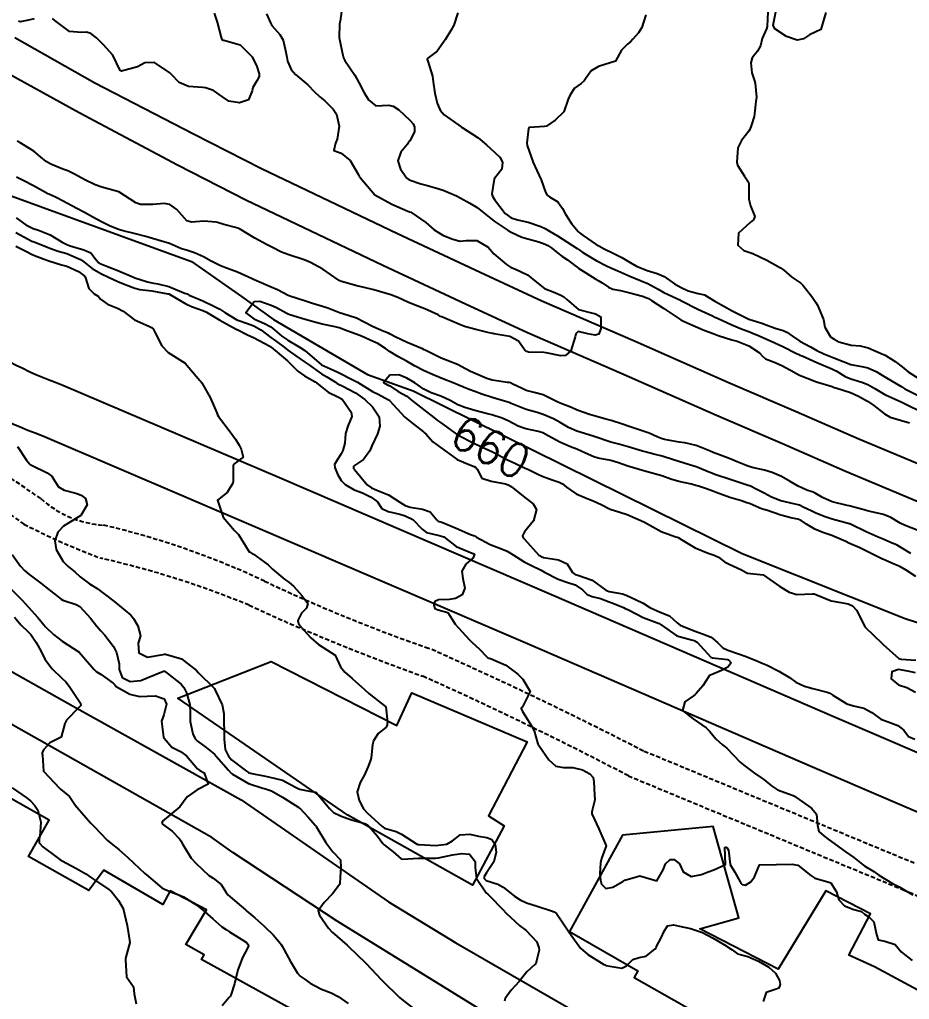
# Model space of a CAD drawing. Header units: metres. Extents: x 292545 to 299085, y 7450245 to 7463078.
# Drawn here: x 296116.2 to 296220.5, y 7461613.7 to 7461728.5 of the extents above; entities that cross this region are included whole.
import ezdxf
from ezdxf.enums import TextEntityAlignment as Align

# ---------------------------------------------------------------- set-up
doc = ezdxf.new("R2010")
doc.units = ezdxf.units.M
doc.linetypes.add('DASHED', pattern=[0.75, 0.5, -0.25])
for name, color, linetype in [('Cotas', 45, 'Continuous'), ('Curvas de Nivel 1m', 11, 'Continuous'), ('Curvas de Nivel 5m', 15, 'Continuous'), ('Edificações', 30, 'Continuous'), ('Hidrografia', 140, 'Continuous'), ('Linha Férrea', 20, 'Continuous'), ('Vias Primárias', 230, 'Continuous'), ('Vias Secundárias', 230, 'DASHED')]:
    doc.layers.add(name, color=color, linetype=linetype)
doc.styles.add('Style-STANDARD', font='STANDARD.shx')

msp = doc.modelspace()

# ---------------------------------------------------------------- linework, layer by layer
at = {"layer": 'Curvas de Nivel 1m', "flags": 128}
for points, elevation in [([(296154.02, 7461730.04), (296153.78, 7461728.36), (296153.72, 7461728.04), (296153.67, 7461726.45), (296153.74, 7461726.04), (296154.05, 7461724.51), (296154.16, 7461724.04), (296154.34, 7461723.74), (296155.51, 7461722.03), (296156.01, 7461721.1), (296156.56, 7461720.01), (296157.11, 7461719.13), (296157.98, 7461718.44), (296159.46, 7461718.49), (296159.98, 7461718.4), (296160.65, 7461717.96), (296161.96, 7461716.75), (296162.32, 7461716.3), (296162.49, 7461715.94), (296162.51, 7461715.38), (296161.93, 7461714.32), (296161.77, 7461714.1), (296161.66, 7461713.95), (296160.89, 7461712.98), (296160.53, 7461711.96), (296160.85, 7461711), (296161.61, 7461709.95), (296161.87, 7461709.76), (296163.23, 7461709.29), (296163.86, 7461709.11), (296164.94, 7461708.83), (296165.86, 7461708.55), (296167.42, 7461707.88), (296167.85, 7461707.65), (296168.99, 7461707.01), (296169.84, 7461706.49), (296170.64, 7461705.84), (296171.82, 7461704.9), (296173.45, 7461703.81), (296173.8, 7461703.6), (296175.05, 7461703.05), (296175.79, 7461702.83), (296177.07, 7461702.48), (296177.79, 7461702.22), (296178.1, 7461702.06), (296178.57, 7461701.75), (296179.23, 7461701.19), (296179.77, 7461700.81), (296180.41, 7461700.37), (296181.27, 7461699.72), (296181.54, 7461699.5), (296181.75, 7461699.36), (296182.58, 7461698.87), (296183.74, 7461698.09), (296184, 7461697.95), (296184.47, 7461697.68), (296185.22, 7461697.16), (296185.73, 7461696.95), (296186.61, 7461696.77), (296187.72, 7461696.51), (296189.22, 7461696.12), (296189.72, 7461695.93), (296189.92, 7461695.83), (296190.27, 7461695.61), (296191.7, 7461694.66), (296193.33, 7461693.57), (296193.68, 7461693.35), (296194.09, 7461693.15), (296195.67, 7461692.45), (296196.3, 7461692.17), (296197.66, 7461691.65), (296198.06, 7461691.52), (296199.66, 7461691.01), (296200.31, 7461690.84), (296201.65, 7461690.3), (296202.92, 7461689.46), (296203.27, 7461689.1), (296203.63, 7461688.77), (296204.73, 7461688.34), (296205.62, 7461687.95), (296205.96, 7461687.77), (296206.63, 7461687.41), (296207.25, 7461687.05), (296207.61, 7461686.87), (296208.5, 7461686.49), (296209.6, 7461686.09), (296211.42, 7461685.53), (296211.59, 7461685.44), (296211.65, 7461685.42), (296211.87, 7461685.36), (296213.59, 7461684.81), (296214.49, 7461684.41), (296215.57, 7461683.8), (296216.3, 7461683.3), (296217.55, 7461682.31), (296218.22, 7461681.95), (296219.55, 7461681.54), (296220.48, 7461681.25)], 662), ([(296203.88, 7461729.45), (296203.82, 7461727.73), (296203.75, 7461727.45), (296203.22, 7461726.32), (296203.02, 7461725.46), (296202.68, 7461724.84), (296202.05, 7461724.06), (296201.88, 7461723.47), (296202.03, 7461722.28), (296202.28, 7461721.47), (296202.4, 7461721.07), (296202.55, 7461719.46), (296202.5, 7461718.95), (296202.34, 7461717.47), (296202.28, 7461717.16), (296201.95, 7461716.07), (296201.78, 7461715.64), (296201.67, 7461715.47), (296200.81, 7461714.37), (296200.39, 7461713.49), (296200.24, 7461711.83), (296200.35, 7461711.49), (296201.17, 7461710.2), (296201.63, 7461709.47), (296201.67, 7461709.27), (296201.67, 7461707.47), (296201.84, 7461706.69), (296202.36, 7461705.46), (296202.2, 7461705.08), (296201.82, 7461704.76), (296200.47, 7461703.49), (296200.37, 7461702.08), (296201.07, 7461701.48), (296201.78, 7461701.25), (296202.12, 7461701.12), (296203.77, 7461700.32), (296205.39, 7461699.43), (296205.75, 7461699.15), (296206.68, 7461698.35), (296207.74, 7461697.64), (296207.99, 7461697.4), (296209.03, 7461696.08), (296209.51, 7461695.38), (296209.71, 7461695.05), (296210.4, 7461693.37), (296210.58, 7461692.47), (296211.24, 7461691.36), (296211.66, 7461691.06), (296212.22, 7461690.78), (296213.65, 7461690.37), (296214.69, 7461690.28), (296215.64, 7461690.06), (296217.44, 7461689.29), (296217.63, 7461689.19), (296218.81, 7461688.46), (296219.62, 7461687.83), (296220.32, 7461687.25), (296221.6, 7461686.43)], 659), ([(296210.7, 7461729.37), (296210.09, 7461727.38), (296208.75, 7461726.73), (296208.08, 7461726.29), (296207.34, 7461726.14), (296206.08, 7461726.56), (296204.72, 7461727.44), (296204.53, 7461727.87), (296204.83, 7461729.44)], 659), ([(296145.17, 7461729.21), (296145.64, 7461728.14), (296145.78, 7461727.83), (296146.09, 7461727.48), (296146.73, 7461726.78), (296147.09, 7461726.12), (296147.44, 7461724.73), (296147.53, 7461724.12), (296147.61, 7461723.68), (296148.03, 7461722.67), (296148.56, 7461722.1), (296150, 7461720.89), (296150.79, 7461720.08), (296151.4, 7461719.48), (296151.98, 7461719), (296152.95, 7461718.05), (296153.35, 7461717.43), (296153.68, 7461716.04), (296153.45, 7461714.53), (296153.24, 7461714.05), (296153.05, 7461713.19), (296153.91, 7461712.86), (296154.96, 7461712.03), (296155.89, 7461710.42), (296156.03, 7461710.16), (296156.13, 7461710.02), (296157.85, 7461707.99), (296159.84, 7461706.88), (296161.71, 7461706.08), (296161.83, 7461706.03), (296161.89, 7461706.01), (296162.06, 7461705.95), (296163.82, 7461704.74), (296164.8, 7461703.91), (296165.8, 7461703.25), (296166.86, 7461702.82), (296167.79, 7461702.58), (296168.56, 7461702.64), (296169.79, 7461702.63), (296171.11, 7461701.84), (296171.78, 7461701.09), (296173.28, 7461699.81), (296173.76, 7461699.53), (296174.23, 7461699.33), (296175.75, 7461698.6), (296176.79, 7461697.77), (296177.73, 7461697.02), (296178.93, 7461696.53), (296179.72, 7461696.2), (296180, 7461696.02), (296180.34, 7461695.73), (296181.7, 7461694.57), (296183.22, 7461694.16), (296183.69, 7461694.04), (296184.31, 7461693.68), (296184.33, 7461692.34), (296184.08, 7461691.68), (296183.66, 7461691.55), (296182.8, 7461691.7), (296181.67, 7461691.96), (296181.4, 7461691.71), (296181.3, 7461691.36), (296180.81, 7461689.72), (296180.18, 7461689.18), (296179.63, 7461689.11), (296177.92, 7461689.47), (296177.64, 7461689.51), (296175.86, 7461689.56), (296175.64, 7461689.62), (296175.41, 7461689.78), (296174.69, 7461690.83), (296173.66, 7461691.37), (296171.77, 7461691.72), (296171.66, 7461691.74), (296171.24, 7461691.83), (296169.67, 7461692.21), (296168.37, 7461692.57), (296167.67, 7461692.82), (296166.04, 7461693.53), (296165.68, 7461693.68), (296165.53, 7461693.75), (296165.28, 7461693.91), (296163.69, 7461694.65), (296162.59, 7461695.05), (296161.7, 7461695.42), (296160.54, 7461695.96), (296159.72, 7461696.28), (296158.4, 7461696.67), (296157.72, 7461696.87), (296156.6, 7461697.13), (296155.73, 7461697.32), (296153.93, 7461697.84), (296153.73, 7461697.93), (296153.66, 7461697.97), (296153.54, 7461698.04), (296151.75, 7461699.27), (296150.3, 7461700.08), (296149.76, 7461700.29), (296149.45, 7461700.41), (296147.77, 7461700.97), (296146.91, 7461701.26), (296145.78, 7461701.84), (296145.24, 7461702.15), (296143.79, 7461702.91), (296141.99, 7461704), (296141.81, 7461704.1), (296141.52, 7461704.18), (296140.14, 7461704.53), (296139.82, 7461704.63), (296139.24, 7461704.79), (296137.82, 7461704.92), (296136.35, 7461704.78), (296135.82, 7461704.96), (296134.65, 7461706.27), (296133.84, 7461706.85), (296133.16, 7461706.96), (296131.84, 7461706.86), (296130.38, 7461706.86), (296129.84, 7461707.04), (296127.85, 7461708.35), (296125.86, 7461708.88), (296125.07, 7461709.18), (296123.87, 7461709.74), (296122.65, 7461710.41), (296121.89, 7461710.81), (296121.31, 7461711), (296119.89, 7461711.57), (296119.36, 7461711.91), (296118.69, 7461712.46), (296117.91, 7461713.1), (296116.37, 7461714.04), (296115.93, 7461714.29)], 663), ([(296117.95, 7461728.61), (296117.29, 7461728.48), (296116.3, 7461728.28), (296116.09, 7461728.33)], 664), ([(296139.04, 7461729.28), (296139.37, 7461728.22), (296139.84, 7461726.45), (296139.94, 7461726.21), (296140.07, 7461726.13), (296140.17, 7461726.11), (296142.06, 7461725.57), (296143.46, 7461724.17), (296144.03, 7461723.03), (296144.29, 7461722.16), (296144.29, 7461721.88), (296144.01, 7461721.35), (296143.57, 7461720.59), (296143.46, 7461720.17), (296143.04, 7461719.11), (296141.98, 7461718.77), (296140.75, 7461718.97), (296139.99, 7461719.47), (296138.96, 7461720.22), (296138.01, 7461720.53), (296137.67, 7461720.57), (296136.01, 7461720.7), (296134.92, 7461721.17), (296134.02, 7461722.08), (296133.83, 7461722.28), (296132.03, 7461723.5), (296130.89, 7461723.46), (296130.03, 7461722.99), (296128.15, 7461722.47), (296128.03, 7461722.58), (296127.14, 7461724.36), (296126.06, 7461725.59), (296125.24, 7461726.38), (296124.59, 7461726.9), (296124.08, 7461727.06), (296123.47, 7461727.02), (296122.08, 7461727.14), (296120.35, 7461728.44), (296120.1, 7461728.65)], 664), ([(296167.57, 7461729.34), (296167.1, 7461727.88), (296166.74, 7461727.24), (296166.07, 7461726.18), (296165.96, 7461726), (296165.91, 7461725.9), (296165.14, 7461724.83), (296164.04, 7461724.01), (296163.98, 7461723.92), (296163.98, 7461723.86), (296164.04, 7461723.68), (296164.61, 7461721.91), (296164.69, 7461721.24), (296164.86, 7461719.91), (296165.14, 7461718.75), (296165.52, 7461717.9), (296165.97, 7461717.36), (296167.7, 7461716.14), (296167.95, 7461715.98), (296168.01, 7461715.94), (296168.09, 7461715.88), (296169.94, 7461714.68), (296170.94, 7461713.84), (296171.91, 7461712.97), (296172.5, 7461712.42), (296172.8, 7461711.82), (296172.71, 7461711), (296171.87, 7461709.9), (296171.84, 7461709.87), (296171.82, 7461709.83), (296171.57, 7461708.12), (296171.62, 7461707.83), (296171.85, 7461707.43), (296173.12, 7461705.82), (296173.83, 7461705.31), (296174.56, 7461705.06), (296175.82, 7461704.77), (296177.28, 7461704.29), (296177.81, 7461704.05), (296178.3, 7461703.75), (296179.23, 7461703.17), (296179.79, 7461702.84), (296181.55, 7461701.71), (296181.68, 7461701.61), (296181.78, 7461701.55), (296182.23, 7461701.25), (296183.76, 7461700.29), (296184.99, 7461699.67), (296185.51, 7461699.43), (296185.75, 7461699.33), (296186.3, 7461699.1), (296187.74, 7461698.46), (296189.71, 7461697.64), (296189.73, 7461697.63), (296189.76, 7461697.62), (296191.05, 7461696.92), (296191.72, 7461696.56), (296193.65, 7461695.63), (296193.71, 7461695.6), (296193.78, 7461695.57), (296195.7, 7461694.6), (296197.41, 7461693.8), (296197.69, 7461693.67), (296198.01, 7461693.52), (296199.68, 7461692.77), (296200.9, 7461692.26), (296201.67, 7461691.96), (296202.02, 7461691.83), (296202.89, 7461691.46), (296203.66, 7461691.1), (296204.26, 7461690.84), (296205.64, 7461690.21), (296207.26, 7461689.41), (296207.5, 7461689.27), (296207.63, 7461689.21), (296207.92, 7461689.11), (296209.62, 7461688.33), (296211.39, 7461687.59), (296211.61, 7461687.5), (296211.71, 7461687.46), (296211.88, 7461687.36), (296212.95, 7461686.68), (296213.6, 7461686.41), (296214.9, 7461686.02), (296215.6, 7461685.76), (296216.41, 7461685.3), (296217.58, 7461684.59), (296218.81, 7461684.04), (296219.57, 7461683.7), (296220.45, 7461683.25), (296221.56, 7461682.71)], 661), ([(296221.39, 7461668.67), (296219.96, 7461669.25), (296219.41, 7461669.52), (296218.3, 7461670.16), (296217.42, 7461670.51), (296215.86, 7461670.86), (296215.42, 7461671.01), (296215.19, 7461671.08), (296214.13, 7461671.33), (296213.58, 7461671.49), (296213.42, 7461671.53), (296213.18, 7461671.59), (296211.43, 7461672.02), (296210.3, 7461672.51), (296209.44, 7461673.04), (296209.21, 7461673.15), (296208.46, 7461673.39), (296207.45, 7461673.83), (296206.5, 7461674.38), (296205.47, 7461674.96), (296204.4, 7461675.44), (296203.48, 7461675.73), (296202.05, 7461676.05), (296201.48, 7461676.21), (296200.28, 7461676.7), (296199.49, 7461677.03), (296198.22, 7461677.51), (296197.5, 7461677.79), (296197.04, 7461677.99), (296195.51, 7461678.6), (296194.17, 7461678.91), (296193.51, 7461679.02), (296191.78, 7461679.33), (296191.52, 7461679.4), (296190.93, 7461679.61), (296189.98, 7461680.06), (296189.53, 7461680.23), (296188.69, 7461680.47), (296187.54, 7461680.86), (296186.97, 7461681.08), (296185.54, 7461681.54), (296185.08, 7461681.67), (296183.55, 7461682.08), (296183.01, 7461682.23), (296181.55, 7461682.77), (296180.9, 7461683.06), (296179.57, 7461683.57), (296179.19, 7461683.74), (296177.58, 7461684.56), (296176.53, 7461684.82), (296175.59, 7461685.07), (296175.09, 7461685.28), (296174.02, 7461685.8), (296173.74, 7461685.96), (296173.59, 7461685.99), (296173.4, 7461686.01), (296171.6, 7461686.28), (296170.98, 7461686.46), (296169.6, 7461687.04), (296169.05, 7461687.3), (296167.95, 7461687.87), (296167.62, 7461688.05), (296167.33, 7461688.17), (296165.63, 7461688.86), (296163.81, 7461689.75), (296163.64, 7461689.84), (296163.42, 7461689.93), (296161.65, 7461690.67), (296160.31, 7461691.31), (296159.66, 7461691.68), (296159.46, 7461691.78), (296158.9, 7461691.98), (296157.67, 7461692.51), (296156.61, 7461693.08), (296155.69, 7461693.52), (296154.1, 7461694.04), (296153.69, 7461694.17), (296152.34, 7461694.7), (296151.7, 7461694.91), (296150.54, 7461695.25), (296149.71, 7461695.51), (296147.9, 7461696.11), (296147.71, 7461696.19), (296146.44, 7461696.85), (296145.72, 7461697.16), (296143.97, 7461697.92), (296143.73, 7461698.04), (296143.65, 7461698.08), (296143.48, 7461698.16), (296141.74, 7461698.93), (296140.59, 7461699.36), (296139.76, 7461699.68), (296138.68, 7461700.22), (296137.77, 7461700.72), (296136.71, 7461701.19), (296135.78, 7461701.5), (296135.2, 7461701.68), (296133.78, 7461702.28), (296131.79, 7461702.87), (296131.01, 7461703.09), (296129.8, 7461703.43), (296128.38, 7461703.76), (296127.81, 7461703.93), (296126.78, 7461704.36), (296125.82, 7461704.84), (296124.82, 7461705.38), (296123.83, 7461705.92), (296122.92, 7461706.41), (296121.84, 7461706.99), (296120.66, 7461707.62), (296119.85, 7461707.98), (296119.52, 7461708.12), (296118.92, 7461708.45), (296117.86, 7461709.06), (296116.72, 7461709.63), (296115.88, 7461710.06)], 662), ([(296115.82, 7461705.3), (296116.95, 7461704.48), (296117.81, 7461704.06), (296118.43, 7461703.84), (296119.8, 7461703.31), (296121.22, 7461702.43), (296121.59, 7461702.24), (296121.78, 7461702.17), (296122.17, 7461702.03), (296123.77, 7461701.53), (296124.56, 7461701.18), (296125.2, 7461700.38), (296125.47, 7461700.08), (296125.76, 7461699.92), (296126.51, 7461699.61), (296127.74, 7461699.12), (296129.59, 7461698.33), (296129.73, 7461698.27), (296131.21, 7461697.79), (296131.73, 7461697.69), (296132.44, 7461697.58), (296133.72, 7461697.25), (296135.47, 7461696.51), (296135.71, 7461696.43), (296135.85, 7461696.39), (296136.1, 7461696.25), (296137.22, 7461695.75), (296137.71, 7461695.55), (296138.92, 7461695), (296139.7, 7461694.59), (296140.27, 7461694.2), (296141.68, 7461693.36), (296142.92, 7461692.93), (296143.67, 7461692.65), (296144.5, 7461692.15), (296145.65, 7461691.28), (296146.31, 7461690.79), (296147.21, 7461690.12), (296147.64, 7461689.8), (296148.59, 7461689.14), (296149.62, 7461688.43), (296150.08, 7461688.09), (296151.6, 7461687.03), (296152.21, 7461686.67), (296153.22, 7461686.05), (296153.44, 7461685.89), (296153.59, 7461685.81), (296154.01, 7461685.62), (296155.58, 7461684.77), (296156.66, 7461684.01), (296157.56, 7461683.14), (296158.34, 7461681.99), (296158.43, 7461680.88), (296158.16, 7461679.99), (296157.51, 7461678.56), (296157.33, 7461678.18), (296157.25, 7461678), (296156.53, 7461676.97), (296155.48, 7461676.25), (296155.36, 7461676.14), (296155.33, 7461676.02), (296155.36, 7461675.91), (296155.47, 7461675.78), (296156.95, 7461674.01), (296157.45, 7461673.64), (296158.07, 7461673.36), (296159.44, 7461672.82), (296160.77, 7461671.96), (296161.42, 7461671.58), (296161.97, 7461671.39), (296163.42, 7461671.15), (296164.33, 7461670.83), (296165.13, 7461669.9), (296165.25, 7461669.76), (296165.4, 7461669.7), (296165.68, 7461669.62), (296167.39, 7461668.93), (296169.07, 7461668.18), (296169.39, 7461668.08), (296169.54, 7461668.01), (296169.75, 7461667.85), (296171.37, 7461667), (296172.68, 7461666.5), (296173.36, 7461666.24), (296174.06, 7461665.8), (296175.34, 7461664.97), (296176.13, 7461664.57), (296177.34, 7461663.98), (296177.73, 7461663.76), (296179.32, 7461662.96), (296180.47, 7461662.57), (296181.31, 7461662.27), (296182.19, 7461661.71), (296182.73, 7461661.13), (296183.3, 7461660.92), (296184.29, 7461660.68), (296185.29, 7461660.29), (296185.74, 7461660.12), (296186.96, 7461659.64), (296187.16, 7461659.52), (296187.28, 7461659.47), (296187.58, 7461659.34), (296189.27, 7461658.44), (296191.14, 7461657.73), (296191.26, 7461657.68), (296191.32, 7461657.66), (296191.4, 7461657.6), (296193.24, 7461656.31), (296194.94, 7461655.85), (296195.24, 7461655.77), (296195.61, 7461655.55), (296197.22, 7461653.81), (296197.41, 7461653.72), (296199.21, 7461653.52), (296199.27, 7461653.5), (296199.58, 7461653.13), (296199.2, 7461652.63), (296198.45, 7461652.25), (296197.19, 7461651.71), (296197.07, 7461651.64), (296196.99, 7461651.53), (296196.28, 7461650.43), (296195.51, 7461649.55), (296195.33, 7461649.38), (296195.16, 7461649.27), (296194.15, 7461648.56), (296193.9, 7461647.56), (296195.13, 7461646.56), (296196.65, 7461645.53), (296197.11, 7461645.09), (296197.8, 7461644.22), (296198.56, 7461643.51), (296198.88, 7461643.29), (296199.09, 7461643.13), (296200.66, 7461641.48), (296201.07, 7461641.13), (296202.33, 7461640.2), (296203.05, 7461639.7), (296203.4, 7461639.45), (296204.31, 7461638.71), (296205.03, 7461638.25), (296206.84, 7461637.59), (296207.02, 7461637.5), (296207.17, 7461637.41), (296209, 7461636.11), (296209.6, 7461635.38), (296209.71, 7461634.11), (296209.87, 7461633.38), (296210.44, 7461632.84), (296210.96, 7461632.48), (296212.53, 7461631.34), (296212.95, 7461631.04), (296213.96, 7461630.31), (296214.93, 7461629.54), (296215.27, 7461629.31), (296216.3, 7461628.68), (296216.91, 7461628.26), (296218.49, 7461627.27), (296218.9, 7461627.07), (296219.29, 7461626.87), (296220.88, 7461625.93)], 662), ([(296115.8, 7461703.57), (296117.67, 7461702.58), (296117.78, 7461702.53), (296117.94, 7461702.47), (296119.78, 7461701.73), (296120.74, 7461701.4), (296121.77, 7461701.1), (296123.38, 7461700.4), (296123.76, 7461700.13), (296124.72, 7461699.35), (296125.74, 7461698.79), (296126.63, 7461698.36), (296127.73, 7461697.82), (296128.58, 7461697.48), (296129.72, 7461697.06), (296130.31, 7461696.91), (296131.72, 7461696.74), (296133.59, 7461696.4), (296133.71, 7461696.37), (296133.89, 7461696.28), (296135.7, 7461695.21), (296136.36, 7461694.91), (296137.69, 7461694.43), (296138.12, 7461694.23), (296139.68, 7461693.3), (296141.61, 7461692.24), (296141.66, 7461692.22), (296141.73, 7461692.19), (296143.02, 7461691.53), (296143.65, 7461691.26), (296145.53, 7461690.26), (296145.64, 7461690.17), (296145.66, 7461690.16), (296145.69, 7461690.14), (296147.62, 7461688.52), (296148.05, 7461688.11), (296148.82, 7461687.32), (296149.6, 7461686.79), (296150.84, 7461686.08), (296151.59, 7461685.47), (296152.37, 7461684.85), (296153.58, 7461684.29), (296154.01, 7461684.04), (296155.07, 7461682.5), (296155.16, 7461682.02), (296154.7, 7461680.86), (296154.43, 7461680.03), (296154.34, 7461678.87), (296154.11, 7461678.04), (296153.91, 7461677.63), (296153.49, 7461676.96), (296153.14, 7461676.39), (296153.15, 7461676.05), (296153.47, 7461675.26), (296153.91, 7461674.49), (296154.36, 7461674.04), (296155.44, 7461673.42), (296156.39, 7461673.06), (296157.43, 7461672.57), (296158.15, 7461671.99), (296158.66, 7461671.23), (296159.41, 7461670.87), (296160.78, 7461670.58), (296161.41, 7461670.36), (296162.29, 7461669.94), (296163.39, 7461668.81), (296163.9, 7461668.43), (296165.38, 7461668.06), (296165.95, 7461667.89), (296167.37, 7461666.79), (296169.24, 7461665.98), (296169.35, 7461665.94), (296169.53, 7461665.86), (296169.35, 7461665.46), (296168.5, 7461664.7), (296168.05, 7461663.87), (296168.15, 7461663.04), (296168.41, 7461661.87), (296168.08, 7461661.1), (296167.29, 7461660.68), (296166.6, 7461660.58), (296165.29, 7461660.53), (296164.87, 7461660.33), (296164.75, 7461659.91), (296164.88, 7461659.51), (296165.28, 7461659.34), (296166.4, 7461659.02), (296167.14, 7461657.88), (296167.26, 7461657.66), (296168.88, 7461655.86), (296169.23, 7461655.55), (296170.12, 7461654.74), (296170.95, 7461653.83), (296171.09, 7461653.71), (296171.21, 7461653.68), (296171.4, 7461653.64), (296173.2, 7461652.85), (296174.59, 7461651.8), (296175.18, 7461651.23), (296176.06, 7461649.78), (296175.14, 7461647.97), (296175.04, 7461647.89), (296174.98, 7461647.79), (296175.14, 7461647.43), (296176.21, 7461645.77), (296176.52, 7461645.18), (296176.9, 7461643.76), (296176.95, 7461643.63), (296177.09, 7461643.42), (296178.24, 7461641.75), (296179.06, 7461641.03), (296179.94, 7461640.85), (296181.06, 7461640.86), (296182.16, 7461640.6), (296183.05, 7461640.14), (296183.44, 7461639.69), (296183.52, 7461639.2), (296183.57, 7461637.68), (296183.61, 7461637.09), (296183.25, 7461635.69), (296183.26, 7461635.42), (296184.07, 7461633.68), (296184.95, 7461631.67), (296184.41, 7461630.19), (296184.3, 7461629.68), (296184.19, 7461628.4), (296184.27, 7461627.68), (296184.41, 7461627.19), (296184.89, 7461626.68), (296185.71, 7461626.84), (296186.9, 7461627.52), (296187.13, 7461627.65), (296188.91, 7461628.16), (296190.9, 7461627.6), (296191.62, 7461628.89), (296191.91, 7461629.59), (296192.43, 7461630.08), (296192.93, 7461630.08), (296193.52, 7461629.57), (296193.98, 7461628.63), (296194.91, 7461628.1), (296196.11, 7461628.34), (296196.91, 7461628.65), (296197.55, 7461628.89), (296198.92, 7461629.51), (296198.86, 7461631.51), (296198.95, 7461631.55), (296198.99, 7461631.55), (296199.09, 7461631.51), (296199.29, 7461631.16), (296199.46, 7461629.5), (296200.04, 7461628.62), (296200.63, 7461627.48), (296200.72, 7461627.3), (296200.9, 7461627.14), (296201.29, 7461627.08), (296201.9, 7461627.47), (296202.33, 7461628.05), (296202.92, 7461629.46), (296204.86, 7461629.49), (296204.92, 7461629.49), (296206.81, 7461629.52), (296206.92, 7461629.51), (296207.39, 7461629.41), (296208.91, 7461628.22), (296209.4, 7461627.88), (296210.9, 7461627.45), (296211.26, 7461627.36), (296211.94, 7461626.3), (296212.19, 7461625.35), (296212.87, 7461624.65), (296213.97, 7461624.22), (296214.86, 7461623.99), (296215.22, 7461623.68), (296215.75, 7461623.31), (296216.31, 7461622.76), (296216.6, 7461621.29), (296216.82, 7461620.68), (296217.58, 7461620.52), (296218.82, 7461620.14), (296219.49, 7461619.26), (296220.79, 7461618.25)], 663), ([(296115.78, 7461701.99), (296116.79, 7461701.46), (296117.77, 7461700.97), (296119.09, 7461700.46), (296119.76, 7461700.23), (296121.13, 7461699.8), (296121.75, 7461699.62), (296123.13, 7461699.02), (296123.74, 7461698.55), (296123.83, 7461698.49), (296123.92, 7461698.4), (296124.33, 7461697), (296124.97, 7461696.38), (296125.43, 7461696.1), (296125.71, 7461695.75), (296126.51, 7461695.18), (296127.7, 7461694.71), (296128.36, 7461694.34), (296129.68, 7461693.33), (296131.38, 7461692.59), (296131.67, 7461692.46), (296131.88, 7461692.3), (296132.13, 7461691.82), (296132.91, 7461690.29), (296133.64, 7461689.53), (296135.62, 7461688.26), (296137.33, 7461686.23), (296137.47, 7461686.11), (296137.59, 7461685.97), (296138.55, 7461684.22), (296139.32, 7461682.44), (296139.42, 7461682.21), (296139.54, 7461682.02), (296140.89, 7461680.2), (296141.51, 7461679.36), (296141.97, 7461678.65), (296142.18, 7461678.18), (296142.43, 7461677.24), (296141.48, 7461676.56), (296141.3, 7461676.37), (296141.26, 7461676.19), (296141.25, 7461674.39), (296141.21, 7461674.19), (296140.54, 7461673.1), (296139.43, 7461672.21), (296140.07, 7461670.2), (296141.39, 7461668.63), (296141.63, 7461668.43), (296141.86, 7461668.18), (296142.7, 7461666.84), (296143.12, 7461666.16), (296143.28, 7461666.09), (296143.35, 7461666.05), (296143.63, 7461665.88), (296145.34, 7461664.62), (296145.86, 7461664.13), (296147.32, 7461662.91), (296147.79, 7461662.59), (296148.37, 7461662.1), (296149.3, 7461661.04), (296150.01, 7461660.08), (296149.83, 7461659.53), (296149.27, 7461658.95), (296148.81, 7461658.1), (296148.89, 7461657.73), (296149.25, 7461657.27), (296150.34, 7461656.08), (296151.23, 7461655.29), (296153.21, 7461654.05), (296153.82, 7461652.66), (296154.32, 7461652.03), (296155.18, 7461651.29), (296156.63, 7461650.01), (296157.16, 7461649.53), (296159.14, 7461647.98), (296159.34, 7461646.19), (296159.31, 7461645.98), (296159.28, 7461645.82), (296159.12, 7461645.54), (296158.25, 7461644.85), (296157.7, 7461643.99), (296157.56, 7461643.53), (296157.4, 7461642), (296157.35, 7461641.71), (296157.06, 7461640.99), (296156.75, 7461640.3), (296156.63, 7461640.01), (296156.13, 7461639.11), (296155.78, 7461638.02), (296156.02, 7461637.02), (296156.52, 7461636.01), (296157, 7461635.52), (296158.66, 7461633.98), (296158.97, 7461633.77), (296160.35, 7461633.35), (296160.96, 7461633.07), (296162.72, 7461631.93), (296162.88, 7461631.86), (296162.95, 7461631.85), (296163.04, 7461631.84), (296164.95, 7461631.71), (296166.3, 7461631.89), (296166.96, 7461632.29), (296167.85, 7461632.99), (296168.96, 7461633.04), (296170, 7461632.82), (296170.96, 7461632.65), (296171.55, 7461632.42), (296171.93, 7461631.83), (296172.06, 7461630.94), (296171.78, 7461629.83), (296170.91, 7461628.53), (296170.66, 7461628.09), (296170.67, 7461627.84), (296170.9, 7461627.63), (296172.27, 7461627.19), (296172.89, 7461626.83), (296174.19, 7461625.8), (296174.88, 7461625.36), (296175.63, 7461625.02), (296176.87, 7461624.61), (296178.55, 7461624.05), (296178.86, 7461623.94), (296179.12, 7461623.74), (296179.8, 7461622.78), (296180.51, 7461621.72), (296180.83, 7461621.22), (296181.93, 7461619.71), (296182.8, 7461618.96), (296184.67, 7461617.78), (296184.78, 7461617.72), (296184.91, 7461617.67), (296186.78, 7461617.34), (296187.32, 7461617.64), (296188.08, 7461618.35), (296188.8, 7461618.59), (296189.64, 7461618.77), (296190.7, 7461619.6), (296190.75, 7461619.67), (296190.81, 7461619.8), (296191.44, 7461620.97), (296191.72, 7461621.59), (296192.12, 7461622.3), (296192.84, 7461622.42), (296193.53, 7461622.26), (296194.84, 7461622.01), (296196.25, 7461621.54), (296196.83, 7461621.23), (296197.48, 7461620.86), (296198.81, 7461620.1), (296199.7, 7461619.5), (296200.34, 7461619.03), (296200.8, 7461618.9), (296201.56, 7461618.71), (296202.79, 7461618.16), (296204.02, 7461617.45), (296204.78, 7461616.77), (296205.25, 7461615.91), (296205.32, 7461615.43), (296205.19, 7461615), (296204.75, 7461614.85), (296203.69, 7461614.51), (296203.34, 7461613.45)], 664), ([(296220.65, 7461665.95), (296219.37, 7461666.74), (296219.02, 7461666.92), (296218.19, 7461667.28), (296217.38, 7461667.62), (296216.81, 7461667.86), (296215.39, 7461668.51), (296213.66, 7461669.34), (296213.48, 7461669.42), (296213.4, 7461669.44), (296213.29, 7461669.46), (296211.41, 7461669.98), (296210.48, 7461670.3), (296209.42, 7461670.73), (296208.97, 7461670.94), (296208.03, 7461671.4), (296207.61, 7461671.6), (296207.43, 7461671.67), (296207.09, 7461671.75), (296205.43, 7461672.11), (296204.31, 7461672.56), (296203.44, 7461673.03), (296203.16, 7461673.17), (296202.59, 7461673.46), (296201.84, 7461673.85), (296201.46, 7461673.98), (296200.76, 7461674.19), (296199.46, 7461674.61), (296197.8, 7461675.18), (296197.47, 7461675.3), (296197.31, 7461675.36), (296196.88, 7461675.53), (296195.89, 7461675.96), (296195.48, 7461676.11), (296194.7, 7461676.34), (296193.48, 7461676.72), (296192.84, 7461676.93), (296191.49, 7461677.36), (296190.54, 7461677.61), (296189.5, 7461677.85), (296189.19, 7461677.93), (296187.51, 7461678.45), (296186.42, 7461678.75), (296185.51, 7461678.99), (296183.56, 7461679.66), (296183.52, 7461679.66), (296183.44, 7461679.69), (296181.53, 7461680.29), (296180.55, 7461680.74), (296179.54, 7461681.32), (296178.76, 7461681.75), (296177.55, 7461682.26), (296176.85, 7461682.47), (296175.56, 7461682.85), (296173.83, 7461683.55), (296173.57, 7461683.65), (296173.03, 7461683.82), (296171.58, 7461684.25), (296170.38, 7461684.64), (296169.58, 7461684.93), (296168.91, 7461685.18), (296167.59, 7461685.74), (296167.22, 7461685.88), (296165.6, 7461686.49), (296164.61, 7461686.93), (296163.61, 7461687.37), (296162.48, 7461687.94), (296161.62, 7461688.44), (296160.54, 7461689.05), (296159.64, 7461689.59), (296159.08, 7461689.98), (296158.21, 7461690.55), (296157.65, 7461690.82), (296156.27, 7461691.41), (296155.66, 7461691.66), (296154.68, 7461692.03), (296153.67, 7461692.4), (296153.19, 7461692.53), (296151.67, 7461692.85), (296150.66, 7461693.1), (296149.68, 7461693.38), (296147.87, 7461693.93), (296147.69, 7461694), (296147.47, 7461694.11), (296146.33, 7461694.76), (296145.7, 7461695.03), (296144.37, 7461695.49), (296143.71, 7461695.45), (296142.72, 7461694.17), (296143.68, 7461693.44), (296144.93, 7461692.9), (296145.67, 7461692.54), (296146.12, 7461692.13), (296146.95, 7461691.41), (296147.65, 7461690.94), (296149.1, 7461690.1), (296149.64, 7461689.73), (296151.61, 7461688.07), (296153.01, 7461687.45), (296153.6, 7461687.16), (296155.33, 7461686.28), (296155.59, 7461686.15), (296155.81, 7461686.02), (296157.58, 7461684.96), (296158.23, 7461684.64), (296159.46, 7461683.97), (296159.57, 7461683.89), (296161.36, 7461681.95), (296161.54, 7461681.76), (296162.33, 7461681.15), (296163.53, 7461680.21), (296163.68, 7461680.09), (296163.86, 7461679.93), (296164.63, 7461679.03), (296165.5, 7461678.4), (296166.21, 7461677.89), (296167.48, 7461676.97), (296168.99, 7461676.35), (296169.48, 7461676.16), (296169.66, 7461676.05), (296169.84, 7461675.85), (296170.4, 7461674.79), (296171.46, 7461674.45), (296173.15, 7461674.12), (296173.45, 7461674), (296173.58, 7461673.93), (296173.8, 7461673.81), (296175.43, 7461672.5), (296176.39, 7461671.78), (296176.77, 7461671.12), (296176.45, 7461669.77), (296175.39, 7461668.49), (296175.15, 7461668.03), (296175.24, 7461667.79), (296175.38, 7461667.62), (296177.06, 7461665.76), (296177.25, 7461665.66), (296177.35, 7461665.61), (296177.62, 7461665.49), (296179.35, 7461665.21), (296180.37, 7461664.75), (296181.02, 7461663.71), (296181.33, 7461663.5), (296181.63, 7461663.41), (296183.32, 7461662.84), (296184.89, 7461661.67), (296185.3, 7461661.48), (296186.86, 7461661.21), (296187.3, 7461661.07), (296188.37, 7461660.55), (296189.29, 7461660.12), (296190.08, 7461659.61), (296191.28, 7461659.08), (296192.35, 7461658.66), (296193.27, 7461657.83), (296193.62, 7461657.57), (296195.25, 7461656.88), (296196.25, 7461656.53), (296197.24, 7461656.15), (296197.99, 7461655.52), (296198.63, 7461654.91), (296199.22, 7461654.64), (296200.55, 7461654.16), (296201.22, 7461653.9), (296202.32, 7461653.47), (296203.21, 7461653.1), (296203.81, 7461652.85), (296205.19, 7461652.17), (296206.44, 7461651.42), (296207.18, 7461650.88), (296208.17, 7461650.39), (296209.17, 7461650.14), (296210.84, 7461649.69), (296211.16, 7461649.57), (296211.51, 7461649.36), (296213.15, 7461648.34), (296213.93, 7461648.1), (296215.15, 7461647.82), (296216.06, 7461647.3), (296217.13, 7461646.53), (296218.29, 7461646.11), (296219.12, 7461645.81), (296219.82, 7461645.26), (296220.36, 7461644.51), (296221.1, 7461644.2)], 661), ([(296115.35, 7461665.85), (296116.34, 7461664.48), (296116.81, 7461663.96), (296117.32, 7461663.53), (296118.73, 7461662.46), (296119.31, 7461662), (296121.12, 7461660.6), (296121.28, 7461660.48), (296121.41, 7461660.43), (296122.86, 7461659.99), (296123.28, 7461659.74), (296124.53, 7461658.39), (296125.25, 7461657.48), (296125.76, 7461656.89), (296126.23, 7461656.37), (296127.22, 7461655.06), (296127.58, 7461654.35), (296127.88, 7461653.03), (296127.91, 7461652.35), (296128.26, 7461651.42), (296129.18, 7461650.94), (296130.44, 7461651.06), (296131.18, 7461651.37), (296133.08, 7461652.17), (296133.19, 7461652.16), (296133.53, 7461651.94), (296135.17, 7461650.65), (296135.47, 7461650.26), (296135.77, 7461649.64), (296136.16, 7461648.25), (296136.2, 7461647.31), (296136.23, 7461646.25), (296136.53, 7461644.81), (296136.8, 7461644.24), (296137.09, 7461643.95), (296138.08, 7461643.23), (296139.07, 7461642.42), (296139.27, 7461642.21), (296140.69, 7461640.56), (296141.01, 7461640.19), (296141.05, 7461640.15), (296141.16, 7461640.08), (296143.04, 7461638.98), (296144.73, 7461638.44), (296145.03, 7461638.38), (296145.73, 7461638.13), (296147.02, 7461637.39), (296148.93, 7461636.17), (296149, 7461636.13), (296149.02, 7461636.12), (296149.05, 7461636.1), (296150.04, 7461635.03), (296150.89, 7461634.07), (296150.93, 7461634.03), (296150.97, 7461633.95), (296152.09, 7461632.06), (296152.94, 7461630.97), (296153.83, 7461630.04), (296153.85, 7461629.11), (296153.77, 7461628.04), (296153.75, 7461627.19), (296152.88, 7461626.05), (296151.9, 7461625.03), (296151.22, 7461624.07), (296151.35, 7461623.57), (296152.4, 7461622.05), (296152.83, 7461621.56), (296154.59, 7461620.03), (296154.81, 7461619.83), (296156.71, 7461618), (296156.75, 7461617.96), (296156.78, 7461617.93), (296158.63, 7461615.98), (296158.76, 7461615.85), (296160.69, 7461613.96), (296160.74, 7461613.91), (296160.98, 7461613.72), (296162.72, 7461612.36)], 666), ([(296115.3, 7461661.72), (296116.53, 7461660.48), (296116.9, 7461660.1), (296117.28, 7461659.68), (296118.36, 7461658.46), (296119.25, 7461657.37), (296120.19, 7461656.44), (296121.23, 7461655.69), (296123.21, 7461654.4), (296124.92, 7461652.38), (296125.19, 7461652.14), (296125.79, 7461651.77), (296127.18, 7461650.77), (296127.37, 7461650.55), (296127.56, 7461650.35), (296129.16, 7461649.46), (296130.29, 7461649.18), (296131.16, 7461649.24), (296132.14, 7461649.28), (296133.15, 7461648.93), (296133.46, 7461648.28), (296133.13, 7461647.05), (296132.86, 7461646.29), (296133.1, 7461644.44), (296133.15, 7461644.29), (296134.07, 7461643.26), (296135.08, 7461642.74), (296135.79, 7461642.25), (296137.06, 7461640.71), (296137.33, 7461640.51), (296137.86, 7461640.23), (296138.33, 7461638.93), (296137.02, 7461638.24), (296135.85, 7461637.42), (296135, 7461636.26), (296132.99, 7461634.57), (296132.91, 7461634.36), (296132.92, 7461634.29), (296132.98, 7461634.22), (296134.09, 7461633.4), (296134.96, 7461632.5), (296135.12, 7461632.26), (296135.36, 7461631.85), (296136.32, 7461630.25), (296136.92, 7461629.62), (296138.41, 7461628.22), (296138.9, 7461627.88), (296139.83, 7461627.15), (296140.45, 7461626.2), (296140.63, 7461625.94), (296140.88, 7461625.69), (296142.69, 7461624.17), (296142.86, 7461624.03), (296143.78, 7461623.23), (296144.84, 7461622.3), (296145.01, 7461622.15), (296145.94, 7461621.25), (296146.81, 7461620.23), (296146.89, 7461620.12), (296147, 7461619.93), (296147.96, 7461618.11), (296148.77, 7461616.76), (296149.09, 7461616.42), (296149.55, 7461616.09), (296150.27, 7461615.59), (296150.76, 7461615.3), (296151.58, 7461614.89), (296152.75, 7461614.44), (296153.55, 7461614.04), (296154.73, 7461613.2)], 667), ([(296115.63, 7461658.49), (296116.36, 7461657.59), (296117.25, 7461656.79), (296117.54, 7461656.47), (296118.18, 7461655.51), (296118.75, 7461654.45), (296119.2, 7461653.55), (296120.03, 7461652.44), (296121.18, 7461651.35), (296121.65, 7461650.9), (296122.03, 7461650.42), (296123.15, 7461648.76), (296123.38, 7461648.4), (296123.4, 7461648.14), (296123.14, 7461647.87), (296121.74, 7461646.42), (296121.52, 7461646.02), (296121.09, 7461644.43), (296119.77, 7461643.76), (296119.08, 7461642.99), (296118.89, 7461642.64), (296118.89, 7461642.45), (296118.92, 7461642.3), (296119.05, 7461640.45), (296120.89, 7461638.43), (296121.02, 7461638.31), (296122.06, 7461637.46), (296122.78, 7461636.4), (296122.87, 7461636.27), (296123, 7461636.13), (296124.55, 7461634.38), (296124.98, 7461633.94), (296126.49, 7461632.36), (296126.95, 7461631.95), (296127.85, 7461631.25), (296128.93, 7461630.33), (296130.9, 7461628.44), (296131.05, 7461628.31), (296132.89, 7461626.78), (296133.19, 7461626.59), (296134.02, 7461626.27), (296134.65, 7461626.03), (296134.88, 7461625.95), (296135.44, 7461625.69), (296136.87, 7461624.81), (296137.6, 7461624.23), (296138.85, 7461623.12), (296139.94, 7461622.2), (296140.47, 7461621.83), (296140.83, 7461621.61), (296142.28, 7461620.71), (296142.81, 7461620.34), (296142.97, 7461620.17), (296143.03, 7461619.95), (296142.8, 7461619.44), (296142.36, 7461618.6), (296142.17, 7461618.18), (296141.78, 7461617.17), (296141.55, 7461616.18), (296141.41, 7461615.53), (296140.97, 7461614.19), (296140.89, 7461614.04), (296140.74, 7461613.87), (296139.97, 7461612.95)], 668), ([(296115.35, 7461638.5), (296117.01, 7461637.36), (296117.5, 7461636.97), (296117.99, 7461636.47), (296118.38, 7461635.85), (296118.71, 7461634.45), (296118.61, 7461632.8), (296118.53, 7461632.46), (296118.53, 7461632.03), (296118.94, 7461631.58), (296120.48, 7461630.43), (296120.93, 7461630.07), (296121.64, 7461629.7), (296122.91, 7461629.04), (296124, 7461628.39), (296124.54, 7461628.03), (296124.9, 7461627.78), (296126.69, 7461626.56), (296126.88, 7461626.41), (296126.91, 7461626.39), (296126.94, 7461626.36), (296127.8, 7461625.27), (296128.35, 7461624.34), (296128.83, 7461622.33), (296129.11, 7461620.63), (296129.13, 7461620.34), (296128.8, 7461619.05), (296128.64, 7461618.5), (296128.63, 7461618.34), (296128.76, 7461616.34), (296129.59, 7461615.16), (296129.64, 7461614.33), (296129.9, 7461613.15)], 669)]:
    msp.add_lwpolyline(points, dxfattribs=dict(at, elevation=elevation))
at = {"layer": 'Curvas de Nivel 5m', "flags": 128}
for points, elevation in [([(296189.59, 7461729.1), (296189.13, 7461727.62), (296188.74, 7461726.98), (296188.07, 7461726.22), (296187.79, 7461725.92), (296187.46, 7461725.65), (296186.76, 7461724.95), (296186.04, 7461723.66), (296184.04, 7461723.05), (296183.2, 7461722.53), (296182.6, 7461721.7), (296182.38, 7461721.35), (296182.01, 7461721.05), (296181.23, 7461720.49), (296180.73, 7461719.72), (296180.5, 7461719.21), (296179.97, 7461717.73), (296178.96, 7461716.74), (296177.95, 7461716.05), (296177.72, 7461715.99), (296175.95, 7461715.87), (296175.89, 7461715.85), (296175.84, 7461715.78), (296175.66, 7461714.05), (296175.69, 7461713.78), (296175.92, 7461713.11), (296176.38, 7461711.78), (296176.82, 7461710.84), (296177.34, 7461709.77), (296177.86, 7461708.32), (296178.04, 7461707.94), (296178.31, 7461707.75), (296179.28, 7461707.17), (296179.84, 7461706.41), (296180.19, 7461705.73), (296180.9, 7461704.63), (296181.67, 7461703.71), (296181.8, 7461703.59), (296182.27, 7461703.23), (296183.79, 7461702.18), (296184.1, 7461702), (296184.72, 7461701.68), (296185.78, 7461701.14), (296186.79, 7461700.63), (296187.76, 7461700.08), (296188.49, 7461699.63), (296189.75, 7461699.11), (296190.93, 7461698.79), (296191.74, 7461698.41), (296192.96, 7461697.58), (296193.73, 7461697.13), (296194.54, 7461696.75), (296195.72, 7461696.42), (296196.47, 7461696.29), (296197.68, 7461695.52), (296197.71, 7461695.5), (296197.75, 7461695.48), (296199.7, 7461694.39), (296201.52, 7461693.48), (296201.68, 7461693.42), (296203.17, 7461692.95), (296203.68, 7461692.77), (296204.76, 7461692.35), (296205.67, 7461692.08), (296206.13, 7461691.88), (296206.77, 7461691.41), (296207.65, 7461690.83), (296208.87, 7461690.16), (296209.64, 7461689.76), (296210.43, 7461689.37), (296211.63, 7461688.88), (296212.73, 7461688.45), (296213.62, 7461688.11), (296215.1, 7461687.83), (296215.62, 7461687.73), (296216.57, 7461687.3), (296217.61, 7461686.67), (296218.46, 7461686.14), (296219.6, 7461685.47), (296219.95, 7461685.26), (296221.58, 7461684.43)], 660), ([(296221.24, 7461663.24), (296220.09, 7461664.01), (296219.34, 7461664.41), (296218.75, 7461664.67), (296217.35, 7461665.27), (296217.31, 7461665.29), (296215.36, 7461666.28), (296214.66, 7461666.61), (296213.37, 7461667.18), (296213.04, 7461667.34), (296211.38, 7461668.06), (296210.34, 7461668.42), (296209.39, 7461668.8), (296208.41, 7461669.39), (296207.81, 7461669.81), (296207.41, 7461669.97), (296206.73, 7461670.09), (296205.41, 7461670.43), (296203.86, 7461671.01), (296203.42, 7461671.12), (296203.14, 7461671.18), (296202.54, 7461671.46), (296201.75, 7461671.8), (296201.43, 7461671.91), (296200.81, 7461672.11), (296199.44, 7461672.52), (296197.85, 7461673.12), (296197.45, 7461673.27), (296196.7, 7461673.53), (296195.75, 7461673.84), (296195.46, 7461673.93), (296194.93, 7461674.08), (296193.46, 7461674.38), (296192.53, 7461674.65), (296191.47, 7461675.05), (296189.47, 7461675.62), (296187.48, 7461676.19), (296186.41, 7461676.58), (296185.48, 7461676.84), (296184.03, 7461677.14), (296183.49, 7461677.3), (296182.52, 7461677.7), (296181.5, 7461678.17), (296180.76, 7461678.47), (296179.51, 7461678.99), (296178.14, 7461679.75), (296177.53, 7461680.09), (296177.02, 7461680.27), (296175.53, 7461680.58), (296174.62, 7461680.88), (296173.54, 7461681.46), (296172.76, 7461681.82), (296171.55, 7461682.2), (296171.04, 7461682.34), (296169.56, 7461682.73), (296168.38, 7461683.05), (296167.57, 7461683.37), (296166.67, 7461683.89), (296165.58, 7461684.38), (296164.43, 7461684.77), (296163.59, 7461685.22), (296162.54, 7461685.94), (296161.6, 7461686.49), (296160.65, 7461686.91), (296159.6, 7461686.86), (296158.87, 7461685.98), (296159.33, 7461685.71), (296159.59, 7461685.59), (296160.6, 7461684.94), (296161.58, 7461684.39), (296162.15, 7461683.94), (296163.56, 7461682.83), (296164.76, 7461681.91), (296165.2, 7461681.56), (296165.54, 7461681.32), (296167.52, 7461679.88), (296169.51, 7461678.86), (296171.3, 7461678.03), (296171.49, 7461677.94), (296171.7, 7461677.83), (296173.48, 7461676.9), (296174.24, 7461676.56), (296175.47, 7461675.96), (296175.83, 7461675.78), (296176.94, 7461675.24), (296177.47, 7461675.01), (296178.64, 7461674.57), (296179.46, 7461674.3), (296179.84, 7461674.11), (296180.29, 7461673.73), (296181.44, 7461672.93), (296182.72, 7461672.41), (296183.43, 7461672.14), (296184.36, 7461671.68), (296185.42, 7461671.15), (296186.55, 7461670.79), (296187.41, 7461670.54), (296189.36, 7461669.67), (296189.4, 7461669.64), (296189.44, 7461669.62), (296191.39, 7461668.55), (296192.99, 7461667.96), (296193.38, 7461667.82), (296193.82, 7461667.57), (296195.36, 7461666.63), (296196.91, 7461665.98), (296197.36, 7461665.84), (296197.6, 7461665.77), (296198.1, 7461665.52), (296198.82, 7461664.98), (296199.34, 7461664.7), (296200.79, 7461664.03), (296201.34, 7461663.72), (296201.52, 7461663.66), (296203.33, 7461663.45), (296205.31, 7461662.1), (296206.4, 7461661.42), (296207.3, 7461661.13), (296209.14, 7461661.22), (296209.3, 7461661.24), (296209.53, 7461661.15), (296211.29, 7461660.42), (296212.44, 7461660.2), (296213.29, 7461660.04), (296213.79, 7461659.83), (296214.29, 7461659.32), (296215.25, 7461657.4), (296215.31, 7461657.31), (296217.23, 7461655.46), (296217.41, 7461655.29), (296219.22, 7461653.64), (296219.5, 7461653.55), (296221.21, 7461653.44)], 660), ([(296115.99, 7461678.49), (296117.05, 7461676.9), (296117.4, 7461676.47), (296117.43, 7461676.43), (296117.47, 7461676.39), (296117.63, 7461676.31), (296119.46, 7461675.4), (296120.02, 7461675), (296120.34, 7461674.44), (296120.77, 7461673.75), (296121.44, 7461673.39), (296122.82, 7461673.02), (296123.44, 7461672.78), (296123.94, 7461672.39), (296124.16, 7461671.66), (296123.4, 7461670.4), (296121.39, 7461669.16), (296120.7, 7461668.44), (296120.37, 7461667.44), (296120.53, 7461666.44), (296121.34, 7461665), (296121.94, 7461664.42), (296122.71, 7461663.79), (296123.32, 7461663.2), (296124.43, 7461662.39), (296125.31, 7461661.86), (296127.28, 7461660.35), (296129.27, 7461658.73), (296129.59, 7461658.33), (296130.1, 7461657.48), (296130.41, 7461656.32), (296130.12, 7461655.44), (296130.18, 7461654.32), (296131.21, 7461653.8), (296133.04, 7461654.12), (296133.21, 7461654.15), (296133.34, 7461654.15), (296135.21, 7461653.61), (296136.94, 7461652.24), (296137.19, 7461651.97), (296139, 7461650.21), (296139.07, 7461650.12), (296139.16, 7461649.95), (296139.98, 7461648.2), (296140.15, 7461647.18), (296140.17, 7461646.2), (296140.18, 7461645.13), (296140.18, 7461644.2), (296140.32, 7461642.96), (296140.7, 7461642.19), (296141.07, 7461641.77), (296142.81, 7461640.42), (296143.05, 7461640.27), (296143.14, 7461640.25), (296143.43, 7461640.16), (296145.05, 7461639.84), (296145.39, 7461639.79), (296147.04, 7461639.37), (296148.55, 7461638.58), (296149.03, 7461638.33), (296150.19, 7461638.08), (296150.91, 7461637.96), (296151.02, 7461637.89), (296152.53, 7461636.05), (296153, 7461635.59), (296153.84, 7461635.19), (296154.98, 7461634.79), (296156.68, 7461634.3), (296156.98, 7461634.16), (296157.15, 7461634), (296158.14, 7461632.81), (296158.79, 7461631.98), (296158.95, 7461631.82), (296159.98, 7461631), (296160.94, 7461630.18), (296161.11, 7461630.13), (296162.94, 7461630.24), (296164.62, 7461630.23), (296164.94, 7461630.23), (296165.32, 7461630.29), (296166.94, 7461630.62), (296168.04, 7461630.77), (296168.94, 7461630.7), (296169.62, 7461629.85), (296169.61, 7461629.16), (296169.76, 7461627.85), (296170.89, 7461626.19), (296171.07, 7461626.02), (296171.29, 7461625.83), (296172.86, 7461624.22), (296173.25, 7461623.81), (296174.84, 7461622.32), (296175.57, 7461621.78), (296176.82, 7461620.43), (296177, 7461619.96), (296177.07, 7461619.77), (296177.1, 7461619.47), (296176.79, 7461618.19), (296176.69, 7461617.86), (296176.61, 7461617.77), (296175.64, 7461616.92), (296174.76, 7461615.79), (296173.8, 7461614.75), (296173.12, 7461613.81), (296173.05, 7461613.49)], 665), ([(296221.19, 7461651.97), (296220.28, 7461652.17), (296219.2, 7461652.37), (296218.4, 7461652.08), (296218.34, 7461651.28), (296219.18, 7461650.57), (296220.16, 7461650.24), (296221.17, 7461649.71)], 660)]:
    msp.add_lwpolyline(points, dxfattribs=dict(at, elevation=elevation))
at = {"layer": 'Edificações'}
for points in [[(296154.71, 7461608.86), (296137.53, 7461618.38), (296137.84, 7461618.93), (296135.72, 7461620.11), (296138.11, 7461624.18), (296133.86, 7461626.43), (296133, 7461624.8), (296126.11, 7461628.85), (296124.36, 7461626.44), (296117.29, 7461630.43), (296119.68, 7461634.68), (296086.52, 7461653.45)], [(296226.96, 7461611.81), (296216.37, 7461617.51), (296213.38, 7461618.86), (296215.91, 7461623.71), (296210.69, 7461626.43), (296205.11, 7461617.23), (296195.92, 7461621.96), (296200.48, 7461623.25), (296197.47, 7461633.94), (296186.86, 7461632.92), (296180.67, 7461621.63), (296188.66, 7461617.05), (296188.21, 7461616.26), (296212.2, 7461602.65), (296228.5, 7461593.32)]]:
    msp.add_lwpolyline(points, dxfattribs=at)
msp.add_lwpolyline([(296154.67, 7461635.27), (296134.76, 7461648.98), (296145.69, 7461653.3), (296160.42, 7461645.81), (296162.17, 7461649.61), (296175.69, 7461643.87), (296171.15, 7461635.21), (296172.99, 7461634.02), (296169.28, 7461627.08)], close=True, dxfattribs=at)
at = {"layer": 'Hidrografia'}
msp.add_lwpolyline([(295978.01, 7461813.31), (295999.23, 7461793.65), (296020.19, 7461774.93), (296040.46, 7461764.62), (296055.89, 7461755.74), (296073.3, 7461742.23), (296082.19, 7461734.91), (296099.69, 7461719.35), (296098.22, 7461714.18), (296096.27, 7461713.47), (296096.96, 7461713.16), (296099.28, 7461712.93), (296103.25, 7461712.24), (296110.46, 7461709.58), (296136.36, 7461700.17), (296142.21, 7461696.06), (296145.99, 7461693.38), (296156.97, 7461686.93), (296162.32, 7461685), (296200.88, 7461665.96), (296219.99, 7461658.33), (296236.54, 7461652.99)], dxfattribs=at)
at = {"layer": 'Linha Férrea', "linetype": 'Continuous'}
for points in [[(296115.68, 7461726.45), (296125.04, 7461721.11), (296136.6, 7461715.15), (296144.56, 7461711.08), (296160.51, 7461703.45), (296170.18, 7461698.94), (296177.42, 7461695.58), (296188.36, 7461690.84), (296199.49, 7461685.91), (296207.21, 7461682.6), (296214.53, 7461679.4), (296226.14, 7461674.54)], [(296113.67, 7461722.89), (296123.2, 7461717.65), (296134.71, 7461711.52), (296142.75, 7461707.42), (296158.77, 7461699.75), (296168.45, 7461695.23), (296175.75, 7461691.85), (296186.72, 7461687.1), (296197.86, 7461682.16), (296205.59, 7461678.85), (296212.92, 7461675.64), (296224.55, 7461670.77)]]:
    msp.add_lwpolyline(points, dxfattribs=at)
at = {"layer": 'Vias Primárias'}
for points in [[(295574.46, 7462140.84), (295645.16, 7462112.83), (295703.89, 7462081.64, -0.049884), (295763.45, 7462041.94, -0.022696), (295813.09, 7461997.24), (295894.99, 7461894.39), (295937.84, 7461841.48), (295969.83, 7461806.2, 0.031215), (295999.87, 7461776.98, 0.007964), (296044.9, 7461740.4), (296071.18, 7461720.44), (296086.9, 7461707.96), (296109.27, 7461691.98, 0.07002), (296121.31, 7461685.7), (296146.68, 7461674.85), (296178.55, 7461661.15), (296211.68, 7461646.8), (296258.11, 7461626.88)], [(296255.7, 7461620.91), (296209.14, 7461640.89), (296176, 7461655.24), (296144.14, 7461668.93), (296118.96, 7461679.71, -0.069057), (296105.53, 7461686.74), (296083.02, 7461702.82), (296067.23, 7461715.36), (296044.9, 7461732.44, -0.014335), (296008.01, 7461759.95, 0.012867), (295986.79, 7461779.38, -0.01892), (295962.62, 7461805.68), (295933.83, 7461835.46, 0.513765), (295914.03, 7461836.94), (295885.09, 7461805.29), (295855.09, 7461773.81), (295829.32, 7461746.25), (295806.96, 7461721.9)], [(296390.59, 7461575.87, 0.000017), (296427.55, 7461557.18, 0.000726)], [(296424.65, 7461551.44, -0.000017), (296387.69, 7461570.13, 0.028434)]]:
    msp.add_lwpolyline(points, format="xyb", dxfattribs=at)
at = {"layer": 'Vias Primárias', "elevation": 689.16}
for points in [[(295832.94, 7461691.69), (295833.2, 7461694.24, -0.154867), (295838.29, 7461705.97, -0.001071), (295849.87, 7461719.21, -0.017897), (295869.93, 7461740.46, 0.005654), (295895.42, 7461766.17, -0.349633), (295911.69, 7461768.27, 0.014018), (295938.23, 7461753.2, -0.017597), (296035.36, 7461697.14), (296122.49, 7461648.05), (296142.18, 7461637.08)], [(296142.18, 7461637.08), (296159.43, 7461625.13), (296167.32, 7461620.33), (296276.26, 7461557.5), (296370.49, 7461503.52), (296537.29, 7461408.5), (296565.68, 7461392.03, -0.202322), (296579.54, 7461378.48), (296593.41, 7461350.75), (296605.57, 7461326.4, -0.265304), (296605.86, 7461309.61, 0.883761), (296621.24, 7461308.99, 0.114322), (296622.05, 7461313.8)]]:
    msp.add_lwpolyline(points, format="xyb", dxfattribs=at)
at = {"layer": 'Vias Primárias'}
msp.add_lwpolyline([(296104.5, 7461575.85), (296151.59, 7461545.72), (296159.68, 7461541.02), (296212.31, 7461511.16, 0.405457), (296229.09, 7461516.82), (296243.57, 7461542.41), (296249.9, 7461553.76, 0.332322), (296246.14, 7461567.88, 0.003049), (296229.06, 7461577.99, 0.00423), (296204.83, 7461591.87, -0.001721), (296197.36, 7461596.09), (296186.84, 7461602.22), (296153.42, 7461622.84), (296141.2, 7461630.9), (296138.74, 7461632.67), (296081.72, 7461664.87), (296073.92, 7461654.13), (296055.26, 7461620.8, 0.120289), (296052.31, 7461610.16, 0.218439), (296061.35, 7461599.87, 0.031464), (296074.7, 7461592.59)], format="xyb", close=True, dxfattribs=at)
at = {"layer": 'Vias Secundárias'}
for points in [[(296221.05, 7461629.64), (296189.31, 7461642.8, 0.014374), (296164.16, 7461654.85, -0.027055), (296144.93, 7461662.71, 0.052178), (296126.05, 7461669.28, -0.170438), (296118.73, 7461672.39), (296105.99, 7461680.97)], [(296104.04, 7461678.23), (296116.74, 7461669.39, 0.029203), (296125.78, 7461665.39, -0.041807), (296143.11, 7461659.89, 0.021922), (296163.48, 7461651.56, -0.014993), (296187.55, 7461639.89), (296219.75, 7461626.54), (296278.04, 7461601.71)]]:
    msp.add_lwpolyline(points, format="xyb", dxfattribs=at)

# ---------------------------------------------------------------- texts
at = {"layer": 'Cotas', "style": 'Style-STANDARD'}
msp.add_text('660', height=4, rotation=331.756, dxfattribs=at).set_placement((296171.42, 7461678.42, 660), align=Align.MIDDLE_CENTER)

doc.saveas('drawing.dxf')
